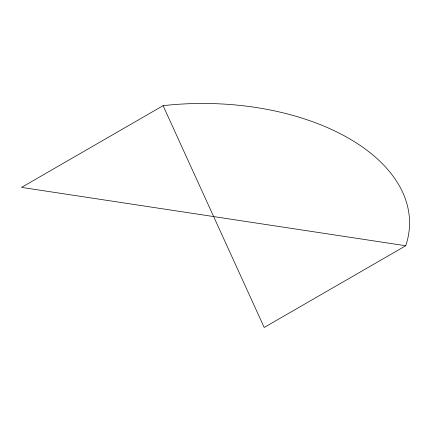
<?xml version="1.0" encoding="UTF-8"?>
<svg xmlns="http://www.w3.org/2000/svg" width="431" height="431" viewBox="0 0 431 431"><rect width="100%" height="100%" fill="white"/><g stroke="black" fill="none" stroke-linecap="round" stroke-linejoin="round"><path stroke-width="0.65" d="M163.09 105.665L21.55 187.388L405.738 245.756L264.198 327.474L163.09 105.665A206.875 119.435 0 0 1 405.738 245.756"/></g></svg>
